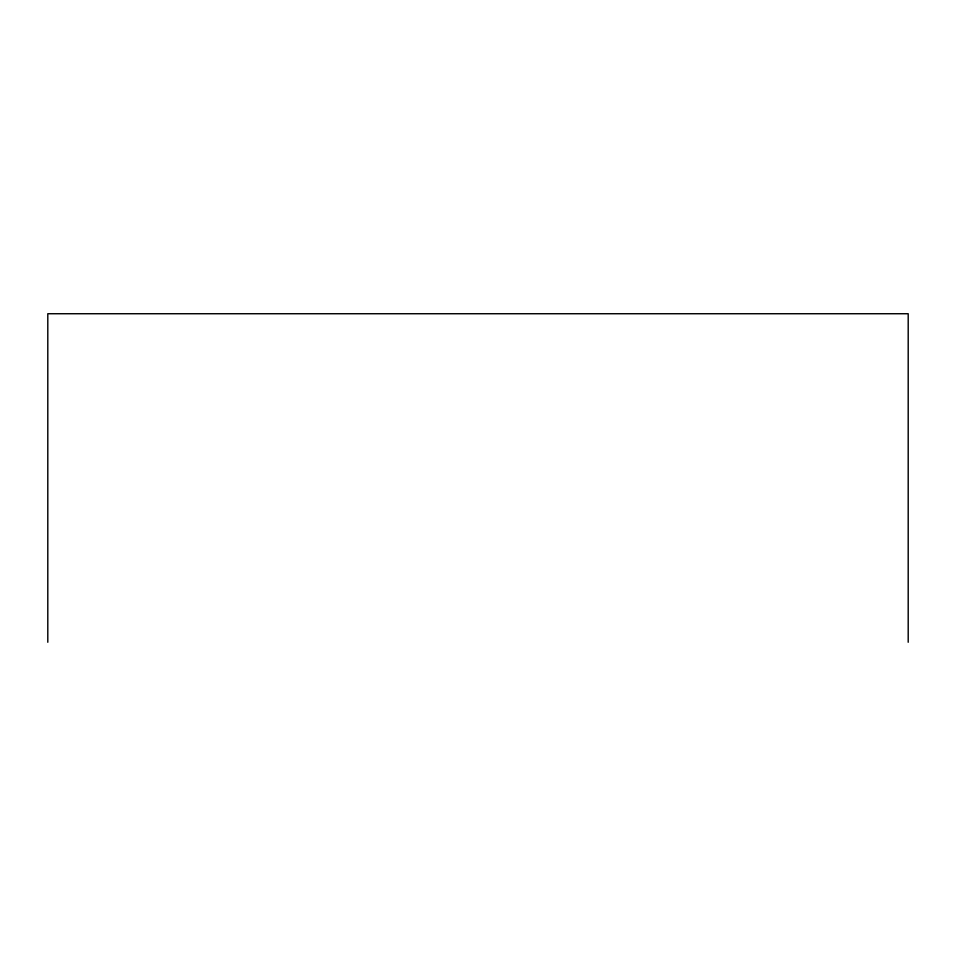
<?xml version="1.0" encoding="UTF-8"?>
<svg xmlns="http://www.w3.org/2000/svg" width="956" height="956" viewBox="0 0 956 956"><rect width="100%" height="100%" fill="white"/><g stroke="black" fill="none" stroke-linecap="round" stroke-linejoin="round"><path stroke-width="1.43" d="M908.2 642.265L908.2 313.735L47.8 313.735L47.8 642.265"/></g></svg>
